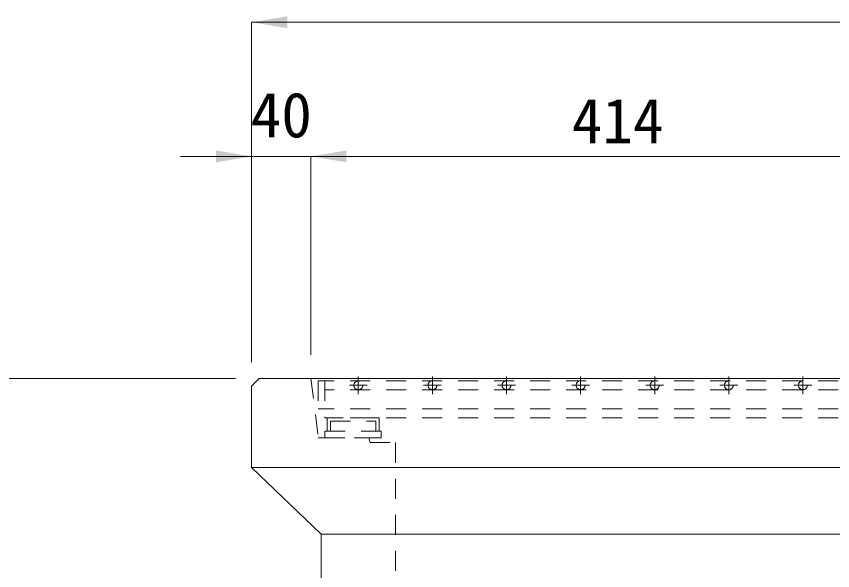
# Model space of a CAD drawing. Units: millimetres at full size; some dimension numbers follow another scale. Extents: x 40781 to 122968, y -21714 to -2620.
# Drawn here: x 87796 to 88347, y -6125 to -5751 of the extents above; entities that cross this region are included whole.
import ezdxf
from ezdxf.enums import TextEntityAlignment as Align

# ---------------------------------------------------------------- set-up
doc = ezdxf.new("R2010")
doc.units = ezdxf.units.MM
doc.header["$LTSCALE"] = 18
for name, pattern in [('CHAIN', [18.5, 12, -1.5, 3.5, -1.5]), ('USER1', [1.35, 0.75, -0.6]), ('USER2', [1.35, 0.75, -0.6])]:
    doc.linetypes.add(name, pattern=pattern)
for name, color, linetype, lineweight in [('Center', 1, 'CHAIN', 5), ('グレーチング', 7, 'USER1', 9), ('寸法線', 7, 'Continuous', 9), ('嵩上断面', 112, 'USER1', 9), ('本体', 2, 'Continuous', 13)]:
    doc.layers.add(name, color=color, linetype=linetype, lineweight=lineweight)
doc.styles.add('ＭＳ ゴシック', font='')
doc.styles.get('ＭＳ ゴシック').set_extended_font_data('MS Gothic')

# ---------------------------------------------------------------- blocks, each defined once
blk = doc.blocks.new('filled_arrow')
at = {"color": 0, "linetype": 'Continuous', "lineweight": -2}
blk.add_solid([(7.5, 1.25), (0, 0), (7.5, -1.25)], dxfattribs=at)

msp = doc.modelspace()

# ---------------------------------------------------------------- linework, layer by layer
at = {"layer": 'Center'}
for p, q in [((88026.74, -6006.05), (88026.74, -5994.05)), ((88076.74, -6006.05), (88076.74, -5994.05)), ((88126.74, -6006.05), (88126.74, -5994.05)), ((88176.74, -6006.05), (88176.74, -5994.05)), ((88226.74, -6006.05), (88226.74, -5994.05)), ((88276.74, -6006.05), (88276.74, -5994.05)), ((88326.74, -6006.05), (88326.74, -5994.05)), ((88032.74, -6000.05), (88020.74, -6000.05)), ((88082.74, -6000.05), (88070.74, -6000.05)), ((88132.74, -6000.05), (88120.74, -6000.05)), ((88182.74, -6000.05), (88170.74, -6000.05)), ((88232.74, -6000.05), (88220.74, -6000.05)), ((88282.74, -6000.05), (88270.74, -6000.05)), ((88332.74, -6000.05), (88320.74, -6000.05))]:
    msp.add_line(p, q, dxfattribs=at)
at = {"layer": 'グレーチング'}
for p, q in [((87999.74, -5997.05), (87999.74, -6016.05)), ((87999.74, -5997.05), (88004.24, -5997.05)), ((88399.24, -5997.05), (88004.24, -5997.05)), ((88004.24, -5997.05), (88004.24, -6022.05)), ((88399.24, -6003.05), (88004.24, -6003.05)), ((87999.74, -6016.05), (88004.24, -6016.05)), ((88399.24, -6016.05), (88004.24, -6016.05)), ((88399.24, -6022.05), (88004.24, -6022.05))]:
    msp.add_line(p, q, dxfattribs=at)
for centre in [(88026.74, -6000.05), (88076.74, -6000.05), (88126.74, -6000.05), (88176.74, -6000.05), (88226.74, -6000.05), (88276.74, -6000.05), (88326.74, -6000.05)]:
    msp.add_circle(centre, 3, dxfattribs=at)
at = {"layer": '寸法線'}
for p, q in [((87954.74, -5755.28), (88448.74, -5755.28)), ((87954.74, -5984.55), (87954.74, -5755.28)), ((87906.74, -5845.7), (88042.74, -5845.7)), ((87954.74, -5984.55), (87954.74, -5845.7)), ((87994.74, -5979.55), (87994.74, -5845.7)), ((87994.74, -5845.7), (88408.74, -5845.7)), ((87994.74, -5979.55), (87994.74, -5845.7)), ((87943.74, -5995.55), (87414.26, -5995.55)), ((87943.74, -5995.55), (87511.13, -5995.55))]:
    msp.add_line(p, q, dxfattribs=at)
at = {"layer": '嵩上断面'}
for p, q in [((88005.74, -6022.05), (88005.74, -6031.05)), ((88040.74, -6022.05), (88005.74, -6022.05)), ((88040.74, -6022.05), (88005.74, -6022.05)), ((88008.04, -6031.05), (88008.04, -6024.35)), ((88008.04, -6024.35), (88038.44, -6024.35)), ((88038.44, -6024.35), (88038.44, -6031.05)), ((88040.74, -6031.05), (88040.74, -6022.05)), ((88004.24, -6031.05), (88004.24, -6035.55)), ((88042.24, -6031.05), (88004.24, -6031.05)), ((88007.24, -6031.05), (88009.54, -6031.05)), ((88039.94, -6031.05), (88042.24, -6031.05)), ((88042.24, -6035.55), (88042.24, -6031.05)), ((88004.24, -6035.55), (88042.24, -6035.55))]:
    msp.add_line(p, q, dxfattribs=at)
at = {"layer": '本体'}
for p, q in [((87954.74, -6000.55), (87959.74, -5995.55)), ((87959.74, -5995.55), (88443.74, -5995.55)), ((87954.74, -6000.55), (87954.74, -6055.55)), ((87954.74, -6055.55), (88001.74, -6100.55)), ((88001.74, -6100.55), (88001.74, -6435.55))]:
    msp.add_line(p, q, dxfattribs=at)
at = {"layer": '本体', "linetype": 'USER2'}
for p, q in [((87994.74, -5995.55), (87999.74, -6035.55)), ((87999.74, -6035.55), (88033.74, -6035.55)), ((88033.74, -6035.55), (88034.74, -6038.75)), ((88034.74, -6038.75), (88051.74, -6038.75)), ((88051.74, -6038.75), (88051.74, -6435.55))]:
    msp.add_line(p, q, dxfattribs=at)
at = {"layer": '本体', "lineweight": 9}
for p, q in [((87954.74, -6055.55), (88448.74, -6055.55)), ((88401.74, -6100.55), (88001.74, -6100.55))]:
    msp.add_line(p, q, dxfattribs=at)

# ---------------------------------------------------------------- block references
at = {"layer": '寸法線', "xscale": 3.2, "yscale": 3.2}
for p in [(87954.74, -5755.28), (87994.74, -5845.7), (87994.74, -5845.7)]:
    msp.add_blockref('filled_arrow', p, dxfattribs=at)
at = {"layer": '寸法線', "xscale": 3.2, "yscale": 3.2, "rotation": 180}
msp.add_blockref('filled_arrow', (87954.74, -5845.7), dxfattribs=at)

# ---------------------------------------------------------------- texts
at = {"layer": '寸法線', "style": 'ＭＳ ゴシック'}
for s, p in [('40', (87974.74, -5817.7)), ('414', (88201.74, -5821.7))]:
    msp.add_text(s, height=30.38, dxfattribs=at).set_placement(p, align=Align.MIDDLE_CENTER)

doc.saveas('drawing.dxf')
